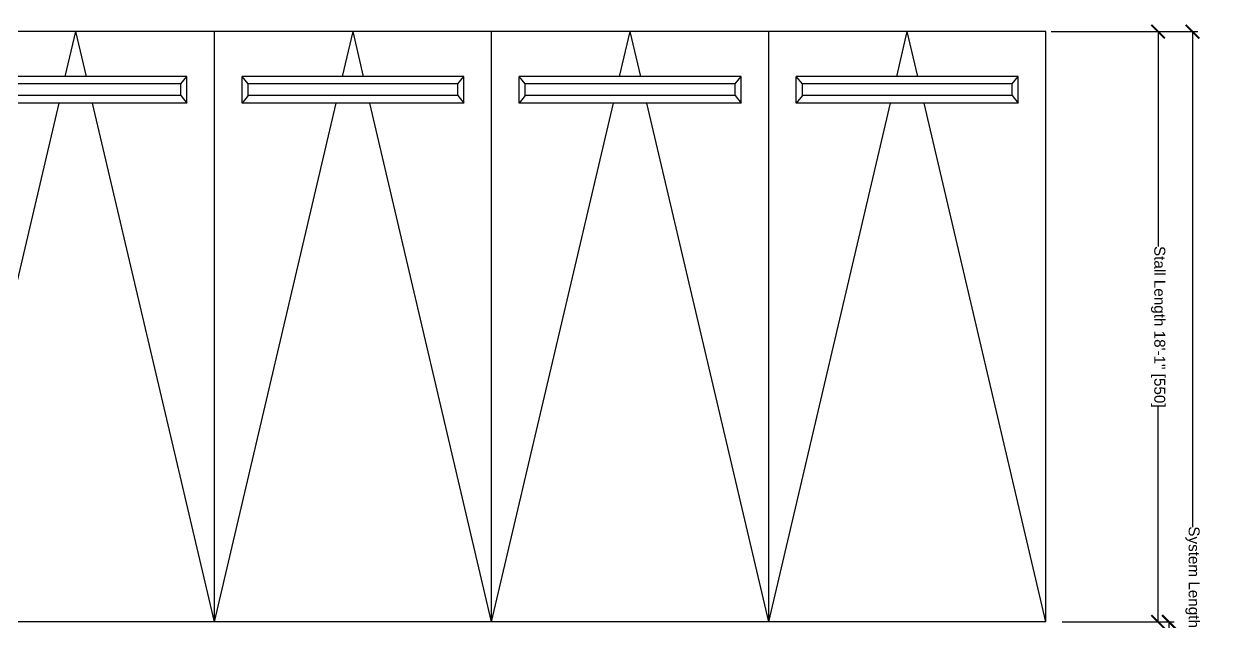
# Model space of a CAD drawing. Extents: x -210816 to 22943, y 10566 to 41486.
# Drawn here: x 18674.7 to 19115.6, y 14425.5 to 14644.8 of the extents above; entities that cross this region are included whole.
import ezdxf

# ---------------------------------------------------------------- set-up
doc = ezdxf.new("R2010")
doc.units = 0
doc.header["$MEASUREMENT"] = 0
doc.layers.get('0').update_dxf_attribs({"linetype": 'CONTINUOUS'})
doc.layers.get('DEFPOINTS').update_dxf_attribs({"linetype": 'CONTINUOUS'})
doc.layers.add('DIM', color=6, linetype='CONTINUOUS')
doc.styles.get("Standard").update_dxf_attribs({"font": 'arial.ttf'})
doc.dimstyles.get("Standard").update_dxf_attribs({"dimtxt": 5, "dimasz": 5, "dimexe": 2, "dimexo": 2, "dimgap": 0.09, "dimtad": 0, "dimtih": 1, "dimtoh": 1, "dimdec": 1, "dimzin": 0, "dimdsep": 46, "dimlunit": 4, "dimtxsty": 'Standard', "dimblk": 'ARCHTICK', "dimcen": -0.09, "dimadec": 0, "dimazin": 0, "dimtfac": 1, "dimtdec": 4, "dimtofl": 0, "dimtmove": 0, "dimatfit": 3, "dimldrblk": 'ARCHTICK', "dimfxl": 1, "dimtolj": 1, "dimtzin": 0, "dimarcsym": 0})

# ---------------------------------------------------------------- blocks, each defined once
blk = doc.blocks.new('A$C28643')
for p, q in [((0, 0), (0, 216.53)), ((101.57, 216.53), (0, 216.53)), ((46.92, 200.03), (50.79, 216.53)), ((54.66, 200.03), (50.79, 216.53)), ((101.57, 0), (101.57, 216.53)), ((91.46, 200.03), (10.11, 200.03)), ((10.11, 190.33), (10.11, 200.03)), ((12.33, 197.32), (10.11, 200.03)), ((89.25, 197.32), (91.46, 200.03)), ((91.46, 190.33), (91.46, 200.03)), ((12.33, 193.03), (12.33, 197.32)), ((89.25, 197.32), (12.33, 197.32)), ((89.25, 193.03), (89.25, 197.32)), ((0, 0), (44.64, 190.33)), ((12.33, 193.03), (10.11, 190.33)), ((91.46, 190.33), (10.11, 190.33)), ((89.25, 193.03), (12.33, 193.03)), ((101.57, 0), (56.93, 190.33)), ((89.25, 193.03), (91.46, 190.33)), ((101.57, 0), (0, 0))]:
    blk.add_line(p, q)
blk = doc.blocks.new('A$C15943')
for p in [(406.3, 0), (507.87, 0), (609.45, 0), (711.02, 0)]:
    blk.add_blockref('A$C28643', p)
blk = doc.blocks.new('_ARCHTICK')
at = {"color": 0, "linetype": 'ByBlock', "const_width": 0.15}
blk.add_lwpolyline([(-0.5, -0.5), (0.5, 0.5)], dxfattribs=at)
blk = doc.blocks.new('*D15861')
at = {"layer": 'DEFPOINTS', "color": 0}
for p in [(19057.12, 14425.46), (19057.12, 14208.92), (19094.32, 14208.92)]:
    blk.add_point(p, dxfattribs=at)
at = {"layer": 'DIM', "color": 0, "lineweight": -2}
for p, q in [((19059.12, 14425.46), (19096.32, 14425.46)), ((19094.32, 14425.46), (19094.32, 14346.58)), ((19094.32, 14208.92), (19094.32, 14287.8)), ((19059.12, 14208.92), (19096.32, 14208.92))]:
    blk.add_line(p, q, dxfattribs=at)
at = {"layer": 'DIM', "color": 0, "lineweight": -2, "xscale": 5, "yscale": 5, "zscale": 5}
for p, rotation in [((19094.32, 14425.46), 90), ((19094.32, 14208.92), 270)]:
    blk.add_blockref('_ARCHTICK', p, dxfattribs=dict(at, rotation=rotation))
at = {"layer": 'DIM', "color": 0, "insert": (19094.32, 14317.19), "char_height": 4, "attachment_point": 5, "rotation": 270}
blk.add_mtext('\\A1;Stall Length 18\'-1" [550]', dxfattribs=at)
blk = doc.blocks.new('*D15865')
at = {"layer": 'DEFPOINTS', "color": 0}
for p in [(19049.25, 14641.99), (19053.18, 14425.46), (19090.38, 14425.46)]:
    blk.add_point(p, dxfattribs=at)
at = {"layer": 'DIM', "color": 0, "lineweight": -2}
for p, q in [((19051.25, 14641.99), (19092.38, 14641.99)), ((19090.38, 14641.99), (19090.38, 14563.12)), ((19090.38, 14425.46), (19090.38, 14504.33)), ((19055.18, 14425.46), (19092.38, 14425.46))]:
    blk.add_line(p, q, dxfattribs=at)
at = {"layer": 'DIM', "color": 0, "lineweight": -2, "xscale": 5, "yscale": 5, "zscale": 5}
for p, rotation in [((19090.38, 14641.99), 90), ((19090.38, 14425.46), 270)]:
    blk.add_blockref('_ARCHTICK', p, dxfattribs=dict(at, rotation=rotation))
at = {"layer": 'DIM', "color": 0, "insert": (19090.38, 14533.72), "char_height": 4, "attachment_point": 5, "rotation": 270}
blk.add_mtext('\\A1;Stall Length 18\'-1" [550]', dxfattribs=at)
blk = doc.blocks.new('*D15866')
at = {"layer": 'DEFPOINTS', "color": 0}
for p in [(19049.25, 14641.99), (19057.12, 14208.92), (19102.97, 14208.92)]:
    blk.add_point(p, dxfattribs=at)
at = {"layer": 'DIM', "color": 0, "lineweight": -2}
for p, q in [((19051.25, 14641.99), (19104.97, 14641.99)), ((19102.97, 14641.99), (19102.97, 14460.28)), ((19102.97, 14208.92), (19102.97, 14390.63)), ((19059.12, 14208.92), (19104.97, 14208.92))]:
    blk.add_line(p, q, dxfattribs=at)
at = {"layer": 'DIM', "color": 0, "lineweight": -2, "xscale": 5, "yscale": 5, "zscale": 5}
for p, rotation in [((19102.97, 14641.99), 90), ((19102.97, 14208.92), 270)]:
    blk.add_blockref('_ARCHTICK', p, dxfattribs=dict(at, rotation=rotation))
at = {"layer": 'DIM', "color": 0, "insert": (19102.97, 14425.46), "char_height": 4, "attachment_point": 5, "rotation": 270}
blk.add_mtext('\\A1;System Length 36\'-1" [1100]', dxfattribs=at)

msp = doc.modelspace()

# ---------------------------------------------------------------- block references
msp.add_blockref('A$C15943', (18236.65, 14425.46))

# ---------------------------------------------------------------- dimensions: what is measured, and where the dimension line sits
at = {"layer": 'DIM'}
for base, p1, p2, text, picture, middle in [((19090.38, 14425.46), (19049.25, 14641.99), (19053.18, 14425.46), 'Stall Length <>', '*D15865', (19090.38, 14533.72)), ((19102.97, 14208.92), (19049.25, 14641.99), (19057.12, 14208.92), 'System Length <>', '*D15866', (19102.97, 14425.46)), ((19094.32, 14208.92), (19057.12, 14425.46), (19057.12, 14208.92), 'Stall Length <>', '*D15861', (19094.32, 14317.19))]:
    dim = msp.add_linear_dim(base=base, p1=p1, p2=p2, angle=90, text=text, dimstyle='Standard', override={"dimtxt": 4, "dimdec": 0}, dxfattribs=at)
    dim.commit()
    dim.dimension.update_dxf_attribs({"geometry": picture, "text_midpoint": middle, "text_rotation": 270})

doc.saveas('drawing.dxf')
